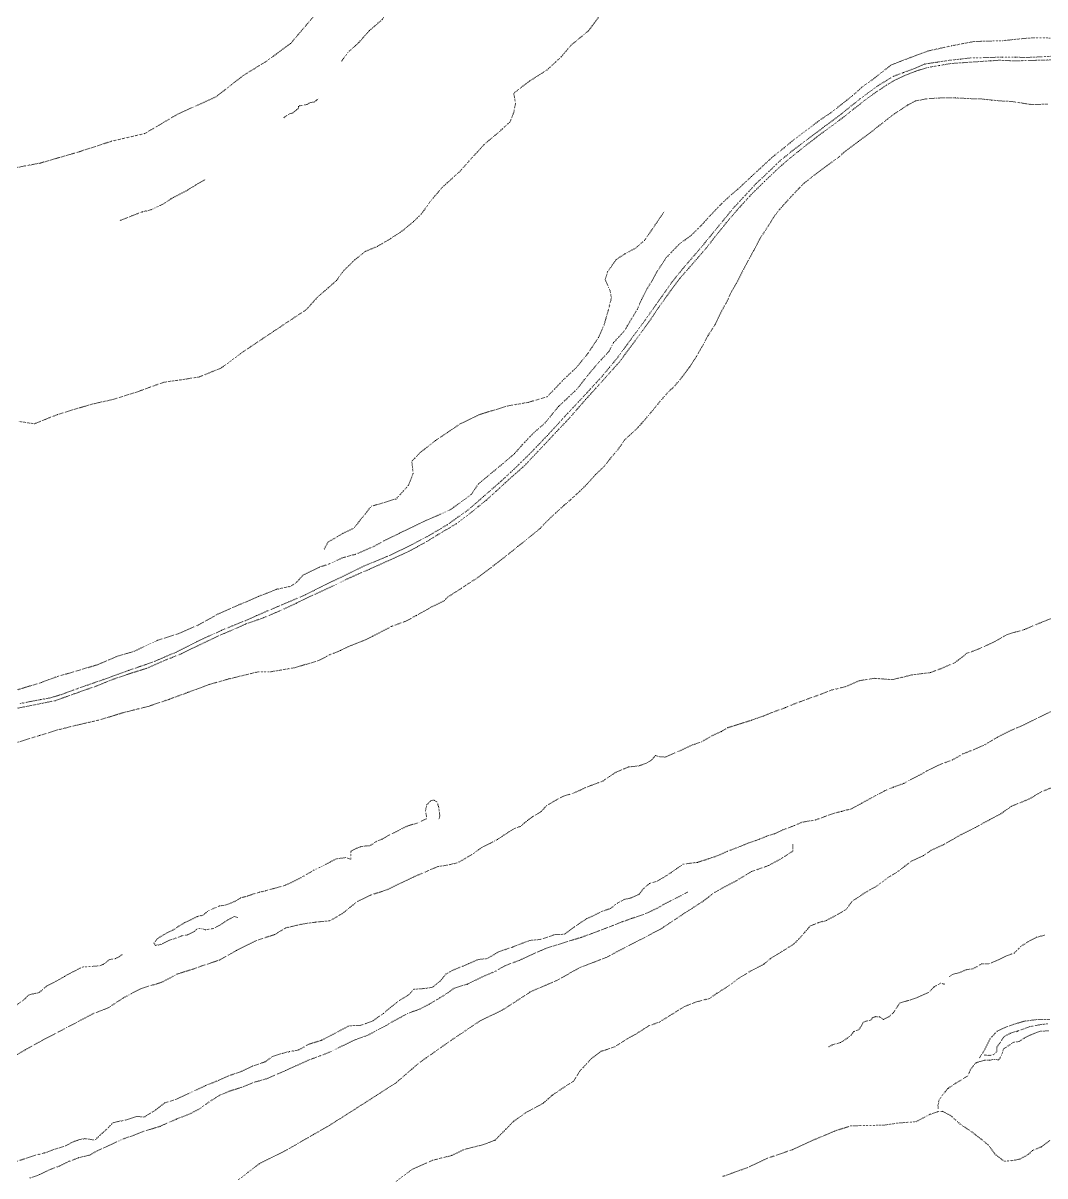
# Model space of a CAD drawing. Extents: x 682410 to 689460, y 7661803 to 7669124.
# Drawn here: x 685907.4 to 686228.9, y 7667746.3 to 7668109.1 of the extents above; entities that cross this region are included whole.
import ezdxf

# ---------------------------------------------------------------- set-up
doc = ezdxf.new("R2010")
doc.units = 0
doc.header["$MEASUREMENT"] = 0
doc.linetypes.add('DOT', pattern=[0.25, 0, -0.25])
doc.layers.add('02 TOE_Line', color=1, linetype='DOT', lineweight=20)

msp = doc.modelspace()

# ---------------------------------------------------------------- linework, layer by layer
at = {"layer": '02 TOE_Line'}
for points in [[(686007.57, 7668097.06, 4354.01), (686007.89, 7668097.51, 4353.96), (686008.29, 7668098.06, 4353.91), (686009.73, 7668099.99, 4353.67), (686012.01, 7668102.02, 4353.71), (686012.9, 7668102.84, 4353.75), (686014.97, 7668105.15, 4354.05), (686015.82, 7668106.15, 4354.16), (686016.4, 7668106.74, 4354.18), (686020.27, 7668110.09, 4354.04), (686020.39, 7668110.22, 4354.05), (686023.09, 7668114.81, 4353.8), (686023.12, 7668114.84, 4353.8), (686023.96, 7668115.72, 4353.83), (686024.75, 7668116.65, 4353.92), (686026.58, 7668118.48, 4354.25), (686026.74, 7668118.63, 4354.28)], [(685902.66, 7668063.1, 4366.47), (685912.83, 7668065.03, 4365.75), (685925.1, 7668068.59, 4364.24), (685935.22, 7668071.9, 4363.6), (685945.67, 7668074.31, 4363.34), (685955.95, 7668080.37, 4362.53), (685968.04, 7668085.84, 4361.83), (685976.67, 7668092.59, 4360.7), (685984.06, 7668097.15, 4360.37), (685991.59, 7668102.68, 4359.34), (685999.71, 7668112.25, 4358.38)], [(686088.49, 7668110.96, 4320.78), (686085.26, 7668106.61, 4320.67), (686079.8, 7668102.11, 4321.36), (686076.65, 7668098.4, 4320.11), (686072.27, 7668094.34, 4319.07), (686066.67, 7668090.77, 4320.08), (686061.75, 7668086.98, 4319.84), (686062.33, 7668083.85, 4318.59), (686061.79, 7668081.05, 4318.73), (686060.64, 7668078.04, 4318.59), (686057.11, 7668074.77, 4318.99), (686052.56, 7668070.98, 4318.98), (686047.97, 7668065.96, 4319.16), (686044.93, 7668062.5, 4318.76), (686039.31, 7668057.42, 4318.94), (686035.68, 7668053.16, 4318.55), (686032.6, 7668048.89, 4318.41), (686030.19, 7668046.57, 4318.25), (686026.67, 7668043.64, 4318.04), (686022.93, 7668041.2, 4317.72), (686018.84, 7668038.77, 4318.96), (686015.12, 7668037.25, 4318.46), (686011.63, 7668034.48, 4318.12), (686008.1, 7668030.99, 4318.49), (686005.96, 7668028.01, 4317.88), (686000.01, 7668022.81, 4317.69), (685996.49, 7668018.9, 4316.84), (685986.14, 7668012.03, 4317.38), (685976.47, 7668005.53, 4318.02), (685969.79, 7668000.58, 4317.73), (685962.91, 7667997.74, 4317.75), (685958.06, 7667996.95, 4317.18), (685951.55, 7667996.02, 4317.83), (685943.03, 7667992.93, 4317.92), (685935.27, 7667990.54, 4318.88), (685929.11, 7667989.16, 4318.65), (685922.69, 7667987.26, 4318.91), (685918.09, 7667985.83, 4318.82), (685910.92, 7667982.98, 4319.73), (685906.06, 7667983.73, 4319.43)], [(685905.72, 7667899.29, 4269.65), (685913.12, 7667901.58, 4269.83), (685918.22, 7667903.46, 4270.14), (685924.7, 7667905.31, 4270.12), (685930.66, 7667907.12, 4270.3), (685937.46, 7667909.97, 4270.3), (685942.26, 7667911.33, 4270.51), (685949.73, 7667914.89, 4270.7), (685956.23, 7667916.91, 4270.82), (685962.59, 7667919.68, 4271.07), (685968.73, 7667923.13, 4271.38), (685975.29, 7667925.98, 4271.82), (685981.58, 7667928.7, 4271.89), (685987.21, 7667930.9, 4271.8), (685991.57, 7667931.83, 4272.03), (685993.32, 7667932.98, 4271.99), (685995.53, 7667935.39, 4272.12), (686000.68, 7667937.87, 4272.49), (686003.84, 7667938.92, 4272.16), (686007.74, 7667940.75, 4272.42), (686012.02, 7667941.92, 4272.24), (686017.43, 7667944.24, 4272.47), (686021.93, 7667946.64, 4272.33), (686025.81, 7667948.54, 4272.4), (686029.58, 7667950.33, 4272.42), (686034.24, 7667952.59, 4272.62), (686037.92, 7667954.14, 4272.64), (686042.11, 7667956.11, 4272.84), (686044.23, 7667957.67, 4272.81), (686048.39, 7667960.71, 4272.79), (686050.68, 7667964.1, 4272.85), (686054.99, 7667967.65, 4273.06), (686058.44, 7667970.52, 4273.13), (686062.03, 7667973.61, 4273.15), (686064.56, 7667976.47, 4273.16), (686067.97, 7667980.07, 4273.35), (686071.56, 7667983.17, 4273.35), (686075.83, 7667988.4, 4273.57), (686078.47, 7667990.87, 4273.69), (686081.69, 7667993.92, 4273.81), (686085.49, 7667998.75, 4273.89), (686088.43, 7668002.23, 4273.89), (686091.69, 7668005.7, 4274.02), (686093.18, 7668008.54, 4274.05), (686096.5, 7668012.09, 4274.1), (686097.49, 7668013.77, 4274.01), (686100.67, 7668019.08, 4274.42), (686102.06, 7668022.21, 4274.46), (686103.67, 7668025.39, 4274.47), (686105.15, 7668027.79, 4274.57), (686106.8, 7668030.79, 4274.61), (686109.75, 7668035.25, 4274.98), (686113.87, 7668039.56, 4275.1), (686117.57, 7668042.26, 4275.23), (686120.65, 7668045.26, 4275.15), (686123.59, 7668048.51, 4275.39), (686127.01, 7668052.1, 4275.7), (686129.39, 7668054.32, 4275.68), (686132.34, 7668056.86, 4275.67), (686136.61, 7668060.83, 4275.9), (686139.81, 7668063.81, 4276), (686143.4, 7668067.12, 4276.18), (686146.46, 7668069.51, 4276.09), (686149.26, 7668071.85, 4276.28), (686153.02, 7668074.7, 4276.47), (686155.73, 7668076.72, 4276.38), (686157.84, 7668078.38, 4276.27), (686161.57, 7668080.87, 4276.53), (686164.97, 7668083.53, 4276.54), (686168.36, 7668086.23, 4276.69), (686171.32, 7668088.88, 4276.82), (686174.97, 7668091.54, 4276.77), (686180.52, 7668095.89, 4276.84), (686187.15, 7668098.44, 4276.78), (686192.2, 7668100.29, 4276.9), (686199.53, 7668101.92, 4277), (686206.54, 7668103.26, 4277.27), (686215.59, 7668103.52, 4277.46), (686222.1, 7668104.2, 4277.68), (686225.88, 7668104.48, 4277.66), (686230.63, 7668104.35, 4277.7)], [(686232.24, 7668098.69, 4276.79), (686227.95, 7668098.48, 4276.75), (686223.66, 7668098.26, 4276.71), (686219.62, 7668098.3, 4276.64), (686215.58, 7668098.34, 4276.58), (686210.6, 7668098.22, 4276.5), (686205.62, 7668098.1, 4276.42), (686202.3, 7668097.73, 4276.39), (686198.98, 7668097.37, 4276.36), (686195.01, 7668096.77, 4276.26), (686191.04, 7668096.17, 4276.15), (686187.48, 7668094.64, 4276.16), (686184.37, 7668093.49, 4276.14), (686181.27, 7668092.34, 4276.11), (686176.29, 7668089.32, 4276.07), (686173.48, 7668087.25, 4275.98), (686170.67, 7668085.18, 4275.89), (686167.77, 7668082.84, 4275.89), (686164.87, 7668080.5, 4275.9), (686162.2, 7668078.51, 4275.7), (686159.53, 7668076.53, 4275.5), (686156.99, 7668074.6, 4275.41), (686154.44, 7668072.67, 4275.31), (686152.03, 7668070.86, 4275.25), (686149.61, 7668069.05, 4275.19), (686145.3, 7668065.51, 4275.15), (686142.75, 7668063.04, 4275.09), (686140.41, 7668060.82, 4275.05), (686138.08, 7668058.6, 4275.01), (686134.53, 7668054.79, 4274.81), (686130.97, 7668050.97, 4274.61), (686128.73, 7668048.25, 4274.5), (686126.49, 7668045.53, 4274.4), (686123.63, 7668042.03, 4274.23), (686120.77, 7668038.53, 4274.07), (686117.87, 7668035.16, 4273.94), (686114.96, 7668031.79, 4273.81), (686111.7, 7668027.77, 4273.64), (686109.12, 7668024.12, 4273.47), (686106.54, 7668020.47, 4273.3), (686104.69, 7668017.85, 4273.19), (686102.83, 7668015.22, 4273.08), (686100.53, 7668012.11, 4272.96), (686098.23, 7668009, 4272.83), (686096.23, 7668006.29, 4272.85), (686094.22, 7668003.57, 4272.87), (686091.89, 7668000.73, 4272.9), (686089.55, 7667997.89, 4272.93), (686086.74, 7667994.84, 4272.88), (686083.92, 7667991.79, 4272.82), (686081.04, 7667988.72, 4272.69), (686078.16, 7667985.64, 4272.56), (686075.26, 7667982.47, 4272.47), (686072.35, 7667979.3, 4272.39), (686069.76, 7667976.6, 4272.31), (686067.18, 7667973.91, 4272.24), (686064.46, 7667971.23, 4272.17), (686061.73, 7667968.56, 4272.1), (686057.72, 7667964.85, 4272.06), (686054.97, 7667962.45, 4271.98), (686052.21, 7667960.04, 4271.9), (686049.83, 7667957.96, 4271.85), (686047.44, 7667955.87, 4271.81), (686044.12, 7667953.52, 4271.76), (686040.79, 7667951.16, 4271.7), (686037.67, 7667949.33, 4271.57), (686034.55, 7667947.49, 4271.45), (686031.11, 7667945.72, 4271.39), (686027.68, 7667943.96, 4271.33), (686022.72, 7667941.56, 4271.4), (686018.88, 7667939.97, 4271.3), (686015.04, 7667938.38, 4271.19), (686011.55, 7667936.69, 4271.17), (686008.06, 7667935, 4271.15), (686004.87, 7667933.45, 4271.12), (686001.69, 7667931.91, 4271.1), (685998.95, 7667930.55, 4271.06), (685996.22, 7667929.19, 4271.03), (685991, 7667926.92, 4270.87), (685987.75, 7667925.56, 4270.8), (685984.51, 7667924.2, 4270.74), (685980.85, 7667922.59, 4270.73), (685977.2, 7667920.98, 4270.73), (685973.48, 7667919.47, 4270.68), (685969.77, 7667917.96, 4270.64), (685965.85, 7667916.16, 4270.42), (685961.94, 7667914.35, 4270.2), (685958.77, 7667912.75, 4270.05), (685955.61, 7667911.15, 4269.9), (685951.9, 7667909.57, 4269.81), (685948.18, 7667907.99, 4269.72), (685944.36, 7667906.67, 4269.64), (685940.54, 7667905.35, 4269.55), (685936.9, 7667904.02, 4269.57), (685933.25, 7667902.68, 4269.59), (685928.81, 7667901.14, 4269.4), (685924.36, 7667899.59, 4269.21), (685919.31, 7667897.73, 4269.13), (685916.07, 7667896.76, 4268.98), (685912.76, 7667896.15, 4268.85), (685909.45, 7667895.54, 4268.72), (685906.34, 7667894.89, 4268.72)], [(685905.1, 7667893.4, 4268.75), (685908.35, 7667894, 4268.79), (685912.91, 7667894.92, 4268.99), (685917.46, 7667895.84, 4269.19), (685920.6, 7667896.96, 4269.19), (685923.74, 7667898.09, 4269.18), (685927.4, 7667899.38, 4269.26), (685931.06, 7667900.68, 4269.35), (685935.91, 7667902.65, 4269.61), (685941.18, 7667904.43, 4269.53), (685946.27, 7667906.04, 4269.63), (685951.56, 7667908.35, 4269.73), (685954.4, 7667909.49, 4269.79), (685957.25, 7667910.63, 4269.86), (685962.36, 7667913.12, 4270.22), (685965.26, 7667914.53, 4270.38), (685968.16, 7667915.94, 4270.53), (685972.47, 7667917.75, 4270.72), (685977.39, 7667919.96, 4270.71), (685980.28, 7667920.97, 4270.73), (685983.16, 7667921.98, 4270.76), (685988.11, 7667924.1, 4270.8), (685993.43, 7667926.55, 4270.89), (685998.5, 7667929, 4271.14), (686001.7, 7667930.47, 4271.09), (686004.9, 7667931.94, 4271.05), (686009.53, 7667934.23, 4271.11), (686012.94, 7667935.72, 4271.14), (686016.36, 7667937.2, 4271.17), (686019.29, 7667938.53, 4271.28), (686022.22, 7667939.86, 4271.39), (686025.41, 7667941.31, 4271.37), (686028.59, 7667942.75, 4271.36), (686031.5, 7667944.33, 4271.43), (686034.41, 7667945.92, 4271.5), (686037.88, 7667948.07, 4271.65), (686040.82, 7667949.81, 4271.68), (686043.75, 7667951.55, 4271.7), (686047.94, 7667954.74, 4271.83), (686050.55, 7667956.86, 4271.85), (686053.17, 7667958.98, 4271.88), (686056.13, 7667961.65, 4271.95), (686059.99, 7667965.24, 4272.1), (686062.56, 7667967.5, 4272.12), (686065.12, 7667969.76, 4272.14), (686067.94, 7667972.75, 4272.21), (686070.76, 7667975.74, 4272.28), (686073.02, 7667978.14, 4272.35), (686075.27, 7667980.55, 4272.43), (686079.22, 7667984.7, 4272.58), (686081.8, 7667987.66, 4272.64), (686084.39, 7667990.61, 4272.71), (686086.7, 7667993.17, 4272.76), (686089.01, 7667995.73, 4272.82), (686092, 7667999.06, 4272.84), (686094.99, 7668002.4, 4272.86), (686097.57, 7668005.88, 4272.89), (686100.16, 7668009.36, 4272.92), (686102.23, 7668012.2, 4273.02), (686104.31, 7668015.04, 4273.12), (686107.31, 7668019.5, 4273.31), (686110.6, 7668024.12, 4273.49), (686114.03, 7668028.74, 4273.68), (686116.41, 7668031.46, 4273.77), (686118.79, 7668034.18, 4273.86), (686122.49, 7668038.46, 4274.02), (686125.19, 7668041.97, 4274.17), (686127.21, 7668044.46, 4274.28), (686129.23, 7668046.95, 4274.39), (686132.99, 7668051.29, 4274.67), (686136.55, 7668055.18, 4274.85), (686140.69, 7668059.25, 4275.06), (686142.89, 7668061.35, 4275.09), (686145.1, 7668063.46, 4275.12), (686148.84, 7668066.7, 4275.16), (686151.31, 7668068.67, 4275.27), (686153.78, 7668070.65, 4275.39), (686156.51, 7668072.74, 4275.45), (686159.23, 7668074.83, 4275.52), (686161.69, 7668076.62, 4275.6), (686164.14, 7668078.42, 4275.69), (686168.82, 7668082.08, 4275.7), (686172.26, 7668084.79, 4275.76), (686175.05, 7668086.84, 4275.92), (686179.02, 7668089.53, 4275.95), (686181.46, 7668091.01, 4276.05), (686184.91, 7668092.63, 4276.11), (686188.99, 7668094.18, 4276.15), (686192.18, 7668095.12, 4276.17), (686195.75, 7668095.73, 4276.21), (686199.32, 7668096.34, 4276.26), (686205.24, 7668096.75, 4276.42), (686208.57, 7668096.97, 4276.48), (686211.89, 7668097.19, 4276.53), (686214.59, 7668097.37, 4276.5), (686219.19, 7668097.18, 4276.62), (686222.21, 7668097.25, 4276.65), (686225.24, 7668097.32, 4276.68), (686228.81, 7668097.42, 4276.69), (686232.38, 7668097.51, 4276.7)], [(686229.75, 7668083.57, 4277.54), (686226.15, 7668083.43, 4277.39), (686224.26, 7668083.49, 4277.2), (686218.41, 7668084.39, 4277.32), (686214.64, 7668084.58, 4277.17), (686212.11, 7668084.84, 4277.15), (686208.54, 7668085.23, 4276.98), (686206.48, 7668085.24, 4276.9), (686200.68, 7668085.51, 4276.99), (686197.12, 7668085.59, 4276.85), (686195, 7668085.44, 4276.7), (686191.78, 7668085.24, 4276.89), (686188.15, 7668084.57, 4276.83), (686185.79, 7668083.31, 4276.64), (686181.12, 7668080.23, 4276.74), (686179.24, 7668078.76, 4276.4), (686174.81, 7668075.27, 4276.46), (686173.14, 7668073.97, 4276.33), (686170.16, 7668071.8, 4276.21), (686165.63, 7668068.37, 4276.31), (686163.92, 7668066.78, 4276.06), (686159.36, 7668063.51, 4276.08), (686156.13, 7668061.04, 4276.13), (686153.12, 7668058.68, 4275.99), (686151.46, 7668057.01, 4275.73), (686147.68, 7668052.98, 4275.79), (686145.31, 7668050.31, 4275.68), (686143.85, 7668048.43, 4275.4), (686141.19, 7668044.22, 4275.49), (686139.1, 7668041.04, 4275.33), (686137.27, 7668037.47, 4275.19), (686135.55, 7668034.33, 4275.08), (686133.81, 7668031.09, 4274.91), (686131.78, 7668027.11, 4274.95), (686129.98, 7668024.05, 4274.77), (686129.22, 7668022.19, 4274.51), (686126.64, 7668017.45, 4274.59), (686125.13, 7668014.19, 4274.52), (686122.89, 7668010.76, 4274.38), (686121.03, 7668007.23, 4274.3), (686119.17, 7668004.04, 4274.17), (686117.17, 7668000.91, 4274.11), (686114.75, 7667997.69, 4273.98), (686112.1, 7667994.52, 4274.07), (686110.6, 7667993.23, 4273.86), (686107.05, 7667989.15, 4273.99), (686105.78, 7667987.54, 4273.79), (686102.07, 7667983.17, 4273.92), (686100.46, 7667981.41, 4273.65), (686096.71, 7667977.96, 4273.7), (686094.7, 7667975.04, 4273.66), (686092.3, 7667972.23, 4273.69), (686090.14, 7667969.49, 4273.54), (686087.4, 7667966.88, 4273.56), (686084.68, 7667963.85, 4273.45), (686082.92, 7667962.1, 4273.25), (686079.45, 7667958.91, 4273.29), (686077.43, 7667957.19, 4273.11), (686073.52, 7667953.57, 4273.3), (686071.81, 7667951.93, 4273.08), (686070.02, 7667950, 4273), (686066.14, 7667946.81, 4272.98), (686062.99, 7667944.31, 4272.96), (686060.11, 7667941.96, 4272.91), (686057.2, 7667939.74, 4272.86), (686054.5, 7667937.61, 4272.78), (686050.18, 7667934.4, 4272.77), (686046.84, 7667932.26, 4272.61), (686045.27, 7667931.2, 4272.35), (686041, 7667928.45, 4272.62), (686039.82, 7667927.26, 4272.55), (686036.11, 7667925.45, 4272.53), (686031.07, 7667922.63, 4272.5), (686028.01, 7667920.96, 4272.3), (686023.13, 7667919.13, 4272.21), (686017.33, 7667916.08, 4272.22), (686014.6, 7667914.78, 4272.17), (686010.53, 7667913.19, 4272.12), (686007.27, 7667911.65, 4272.02), (686003.72, 7667910.23, 4271.97), (686000.42, 7667908.47, 4271.83), (685992.84, 7667906.22, 4271.78), (685985.17, 7667904.9, 4271.77), (685981.38, 7667904.94, 4271.58), (685972.07, 7667902.66, 4271.19), (685966.17, 7667901, 4270.95), (685959.11, 7667898.41, 4270.67), (685953.42, 7667896.29, 4270.58), (685946.64, 7667894, 4270.22), (685938.9, 7667892.08, 4270.27), (685931.91, 7667889.91, 4269.94), (685924.8, 7667888.27, 4269.73), (685918, 7667886.58, 4269.8), (685912.54, 7667884.86, 4269.54), (685905.49, 7667882.69, 4269.51)], [(685989.39, 7668079.27, 4354.51), (685991.13, 7668080.49, 4354.52), (685991.97, 7668080.66, 4354.27), (685993.45, 7668081.77, 4354.31), (685994.01, 7668082.3, 4354.39), (685994, 7668082.84, 4354.52), (685994.26, 7668083.07, 4354.55), (685994.42, 7668083.03, 4354.46), (685996.79, 7668083.48, 4353.77), (685997.67, 7668084.06, 4353.76), (685998.33, 7668084.15, 4353.56), (685999.12, 7668084.24, 4353.29), (685999.71, 7668084.81, 4353.39), (686000.25, 7668085.32, 4353.48)], [(685964.71, 7668059.87, 4354.44), (685962.32, 7668058.48, 4354.37), (685961.64, 7668058.06, 4354.34), (685959.53, 7668056.78, 4354.24), (685959.52, 7668056.78, 4354.24), (685958.98, 7668056.43, 4354.24), (685956.84, 7668055.32, 4354.39), (685956.76, 7668055.28, 4354.4), (685954.72, 7668054.19, 4354.53), (685953.88, 7668053.73, 4354.57), (685952.16, 7668052.57, 4354.53), (685950.45, 7668051.63, 4354.61), (685949.9, 7668051.39, 4354.68), (685949.82, 7668051.35, 4354.68), (685947.81, 7668050.36, 4354.6), (685944.91, 7668049.66, 4354.97), (685944.8, 7668049.63, 4354.98), (685944.48, 7668049.5, 4354.99), (685941.53, 7668048.36, 4355.07), (685941.24, 7668048.25, 4355.08), (685938.04, 7668047.02, 4355.18), (685937.87, 7668046.96, 4355.19)], [(686002.12, 7667943.55, 4271.92), (686003.32, 7667945.74, 4273.5), (686008.02, 7667948.47, 4273.9), (686011.4, 7667950.08, 4274.09), (686016.93, 7667957, 4276.28), (686024.74, 7667959.32, 4275.57), (686028.58, 7667963.51, 4275.76), (686030.11, 7667967.35, 4277.35), (686029.7, 7667971.17, 4278.58), (686032.35, 7667973.94, 4279.05), (686037.2, 7667977.73, 4279.63), (686044.72, 7667982.82, 4279.17), (686051.18, 7667985.93, 4278.26), (686059.67, 7667988.56, 4277.21), (686066.33, 7667989.72, 4275.36), (686072.3, 7667991.48, 4274.43), (686077.59, 7667997.03, 4274.37), (686081.46, 7668000.65, 4274.59), (686085.08, 7668005.09, 4274.88), (686088.42, 7668010.13, 4275.72), (686090.18, 7668014.09, 4275.89), (686091.49, 7668018.63, 4276.41), (686092.48, 7668022.54, 4277.14), (686092.07, 7668024.85, 4278.09), (686090.54, 7668028.32, 4279.44), (686091.26, 7668030.77, 4279.91), (686094, 7668034.67, 4280.42), (686096.79, 7668036.46, 4280.13), (686100.2, 7668038.31, 4279.58), (686102.91, 7668040.7, 4279.3), (686105.23, 7668044.01, 4279.57), (686107.27, 7668047.06, 4279.53), (686109.06, 7668049.67, 4279.76)], [(685903.06, 7667783.07, 4270.57), (685908.16, 7667786.02, 4270.65), (685913.7, 7667789.12, 4270.8), (685918.51, 7667791.61, 4270.69), (685924.35, 7667794.65, 4270.4), (685929.36, 7667797.33, 4270.62), (685934.18, 7667799.18, 4270.62), (685939.05, 7667802.41, 4270.48), (685944.53, 7667805.24, 4270.9), (685951.07, 7667807.24, 4271.22), (685955.87, 7667809.82, 4271.49), (685960.89, 7667811.38, 4271.14), (685963.94, 7667812.49, 4271.07), (685969.21, 7667814.23, 4270.97), (685974.51, 7667817.24, 4271.04), (685978.24, 7667819.11, 4271.07), (685980.75, 7667820.37, 4270.99), (685986.58, 7667822.25, 4270.78), (685990.02, 7667824.34, 4271.06), (685995.17, 7667825.54, 4270.91), (685999.49, 7667826.16, 4270.81), (686003.96, 7667826.58, 4270.57), (686007.88, 7667828.88, 4270.54), (686012.5, 7667832.62, 4270.57), (686016.71, 7667834.65, 4270.59), (686021.82, 7667836.31, 4270.39), (686026.3, 7667838.51, 4270.48), (686030.31, 7667840.4, 4270.6), (686034.88, 7667842.35, 4270.49), (686037.78, 7667843.6, 4270.52), (686041.18, 7667844.14, 4270.5), (686044.23, 7667844.87, 4270.37), (686048.74, 7667847.51, 4270.51), (686051.82, 7667849.75, 4270.58), (686054.43, 7667850.99, 4270.47), (686056.63, 7667852.18, 4270.55), (686059.54, 7667854.09, 4270.42), (686061.92, 7667855.58, 4270.38), (686063.85, 7667856.29, 4270.57), (686066.1, 7667858.16, 4270.22), (686067.65, 7667859.3, 4270.27), (686070.43, 7667860.95, 4270.18), (686072.03, 7667862.78, 4270.24), (686074.17, 7667864.05, 4270.13), (686075.8, 7667865.01, 4270.2), (686077.65, 7667865.88, 4270.26), (686079.99, 7667866.52, 4270.17), (686082.76, 7667867.72, 4270.2), (686084.5, 7667868.58, 4270.26), (686087.49, 7667869.67, 4270.19), (686089.77, 7667870.52, 4270.22), (686091.85, 7667871.99, 4270.46), (686093.99, 7667873.38, 4270.79), (686097.97, 7667875, 4271.48), (686100.85, 7667875.27, 4270.87), (686103.6, 7667876.16, 4270.51), (686105.17, 7667877.21, 4270.43), (686106.36, 7667878.56, 4270.62), (686107.83, 7667878.19, 4270.47), (686109.51, 7667878.08, 4270.45), (686114.66, 7667880.36, 4270.46), (686117.83, 7667881.85, 4270.53), (686121.01, 7667882.96, 4270.46), (686124.08, 7667884.77, 4270.5), (686127.15, 7667886.18, 4270.48), (686129.08, 7667887.32, 4270.55), (686136.56, 7667889.68, 4270.38), (686140.21, 7667890.99, 4270.29), (686143.24, 7667892.21, 4270.19), (686147.3, 7667893.67, 4269.94), (686150.55, 7667895.04, 4269.96), (686157.49, 7667897.53, 4269.65), (686161.72, 7667899.18, 4269.48), (686166.21, 7667900.26, 4269.38), (686170.46, 7667902.13, 4269.22), (686175.24, 7667902.87, 4269.21), (686180.83, 7667902.45, 4269.07), (686187.28, 7667903.98, 4268.92), (686192.87, 7667904.68, 4268.6), (686196.13, 7667905.91, 4268.54), (686200.64, 7667907.84, 4268.66), (686204.34, 7667910.74, 4268.77), (686207.93, 7667912.06, 4268.76), (686213.08, 7667914.39, 4269.03), (686216.99, 7667916.67, 4268.89), (686222.46, 7667918.22, 4268.9), (686227.73, 7667920.47, 4269.16), (686232.54, 7667922.33, 4269.06)], [(686231.05, 7667892.52, 4257.25), (686227.24, 7667890.68, 4256.68), (686221.62, 7667887.93, 4256.08), (686218.24, 7667886.51, 4255.72), (686213.96, 7667884.35, 4255.44), (686209.93, 7667881.93, 4255.18), (686206.37, 7667880.4, 4255.09), (686203.09, 7667879.08, 4254.51), (686199.77, 7667877.18, 4254.42), (686196.12, 7667875.85, 4254.23), (686192.07, 7667873.89, 4254), (686189.22, 7667872.29, 4253.62), (686184.36, 7667869.76, 4253.09), (686181.11, 7667868.59, 4252.87), (686178.43, 7667867.42, 4252.7), (686174.79, 7667865.51, 4252.39), (686171.14, 7667863.53, 4252.03), (686168.01, 7667861.8, 4251.59), (686164.85, 7667861.01, 4251.28), (686161.51, 7667860.07, 4250.78), (686156.68, 7667858.29, 4250.46), (686152.49, 7667857.6, 4250.66), (686150.13, 7667856.57, 4250.54), (686146.4, 7667855.16, 4250.28), (686143.73, 7667853.92, 4250.15), (686141.17, 7667853.12, 4250.09), (686139.11, 7667852.27, 4250.04), (686135.76, 7667851.09, 4249.97), (686132.43, 7667849.74, 4249.8), (686128.91, 7667848.41, 4249.56), (686126.11, 7667847.12, 4249.45), (686122.97, 7667846.05, 4249.48), (686119.57, 7667844.96, 4249.8), (686115.08, 7667844.4, 4251.35), (686112.93, 7667842.94, 4250.86), (686111.27, 7667841.73, 4250.36), (686109.52, 7667840.62, 4250.37), (686106.94, 7667839.05, 4250.57), (686104.47, 7667838.32, 4250.34), (686102.45, 7667836.57, 4249.85), (686101.14, 7667834.85, 4249.57), (686098.33, 7667833.65, 4249.46), (686096.61, 7667833.35, 4249.43), (686094.42, 7667832.13, 4249.34), (686092.15, 7667830.42, 4249.22), (686089.21, 7667829.42, 4249.29), (686086.77, 7667828.14, 4249.15), (686084.76, 7667827.25, 4249.04), (686082.38, 7667825.71, 4249.01), (686080.83, 7667824.64, 4249), (686077.69, 7667822.33, 4249.11), (686074.74, 7667822.22, 4249.08), (686070.25, 7667820.73, 4248.94), (686066.68, 7667820.37, 4249.01), (686061.34, 7667818.29, 4249.19), (686057.06, 7667816.84, 4249.02), (686053.43, 7667814.69, 4249.08), (686050.59, 7667814.39, 4249.01), (686047.53, 7667813.05, 4249.05), (686042.92, 7667811.15, 4249.26), (686040.43, 7667809.82, 4249.36), (686038.67, 7667807.65, 4249.43), (686036.24, 7667805.69, 4249.34), (686033.82, 7667805.26, 4249.35), (686030.29, 7667805.03, 4249.53), (686028.76, 7667803.3, 4249.32), (686025.82, 7667801.53, 4249.36), (686022.72, 7667799.1, 4249.32), (686020.74, 7667797.41, 4249.27), (686017.37, 7667795.05, 4249.48), (686013.63, 7667793.67, 4249.25), (686009.94, 7667793.53, 4249.42), (686005.53, 7667791.17, 4249.33), (686001.25, 7667788.98, 4249.2), (685997.29, 7667787.74, 4249.35), (685994.08, 7667785.93, 4249.27), (685991.07, 7667785.37, 4249.39), (685988.85, 7667784.83, 4249.46), (685985.94, 7667783.9, 4249.6), (685983.47, 7667782.15, 4249.47), (685979.51, 7667780.86, 4249.43), (685976.13, 7667779.2, 4249.65), (685972.47, 7667777.93, 4249.53), (685968.8, 7667776.32, 4249.55), (685964.63, 7667774.65, 4249.61), (685959.54, 7667772.24, 4249.71), (685955.4, 7667770.32, 4249.7), (685951.98, 7667769.28, 4249.63), (685949.02, 7667766.99, 4249.59), (685945.46, 7667764.8, 4249.67), (685943.19, 7667765.02, 4249.55), (685939.91, 7667763.96, 4249.73), (685935.64, 7667763.03, 4249.93), (685933.7, 7667760.97, 4249.88), (685932.21, 7667759.71, 4249.89), (685930, 7667757.57, 4250.04), (685926.94, 7667758.02, 4250), (685925.23, 7667757.74, 4249.97), (685922.87, 7667756.94, 4250.08), (685920.79, 7667755.78, 4249.93), (685917.3, 7667754.71, 4249.77), (685914.13, 7667753.51, 4249.94), (685911.06, 7667752.75, 4249.83), (685908.4, 7667751.87, 4250.01), (685904.69, 7667750.61, 4250.05)], [(686234.15, 7667869.69, 4255.08), (686227.86, 7667867.21, 4254.63), (686223.97, 7667864.91, 4254.2), (686218.27, 7667862.56, 4253.83), (686214.99, 7667860.22, 4253.32), (686211.35, 7667858.27, 4253.1), (686207, 7667855.98, 4252.57), (686202.52, 7667853.7, 4252.34), (686196.89, 7667850.48, 4251.81), (686193.11, 7667848.77, 4251.55), (686190.71, 7667847.1, 4251.09), (686186.87, 7667845.36, 4250.61), (686183.04, 7667842.35, 4250.47), (686179.47, 7667840.13, 4250.03), (686175.97, 7667837.48, 4249.68), (686172.27, 7667835.42, 4249.23), (686168.23, 7667832.69, 4249.08), (686166.37, 7667830.14, 4248.86), (686163.46, 7667828.48, 4248.59), (686160.17, 7667826.69, 4248.31), (686157.72, 7667826.01, 4248.09), (686155.06, 7667824.95, 4247.67), (686152.04, 7667821.48, 4247.16), (686149.92, 7667819.27, 4246.85), (686146.24, 7667816.97, 4246.6), (686142.66, 7667814.79, 4246.39), (686140.34, 7667812.83, 4246.26), (686136.15, 7667810.69, 4245.68), (686132.51, 7667808.43, 4245.41), (686129.43, 7667806.11, 4244.77), (686125.68, 7667803.75, 4244.25), (686123.34, 7667802.13, 4244.07), (686119.38, 7667801.09, 4243.86), (686115.44, 7667799.61, 4243.83), (686111.48, 7667797.09, 4243.33), (686107.57, 7667794.72, 4242.8), (686104.2, 7667793.47, 4242.47), (686100.65, 7667791.21, 4241.37), (686097.45, 7667789.44, 4241.25), (686093.58, 7667786.92, 4240.82), (686089.28, 7667785.5, 4241.31), (686086.18, 7667783.2, 4240.78), (686082.66, 7667779.39, 4239.72), (686080.55, 7667776.09, 4239.7), (686076.93, 7667773.76, 4239.3), (686073.85, 7667771.68, 4239.14), (686071.09, 7667769.21, 4239), (686065.33, 7667766.05, 4238.43), (686061.55, 7667763.33, 4237.94), (686059.19, 7667760.87, 4237.71), (686055.83, 7667757.51, 4237.49), (686052.3, 7667756.17, 4237.25), (686046.15, 7667754.6, 4236.89), (686042.21, 7667752.71, 4236.53), (686036.27, 7667751.22, 4235.78), (686029.93, 7667748.44, 4235.53), (686024.24, 7667744.22, 4234.87)], [(686038.21, 7667858.4, 4280.4), (686038.5, 7667859.66, 4280.38), (686038.38, 7667860.69, 4280.37), (686038.08, 7667862.67, 4280.33), (686037.55, 7667864.01, 4280.31), (686036.75, 7667864.52, 4280.24), (686035.79, 7667864.46, 4280.16), (686034.36, 7667863.03, 4280.2), (686033.97, 7667861.14, 4280.52), (686034.24, 7667860.07, 4280.31), (686034.3, 7667858.68, 4279.99), (686033, 7667858.11, 4279.93), (686031.38, 7667857.34, 4280.03), (686028.21, 7667856.36, 4280.13), (686026.49, 7667855.52, 4280.13), (686023.44, 7667853.93, 4279.83), (686021.98, 7667853.23, 4279.63), (686020.25, 7667852.22, 4279.62), (686018.64, 7667851.62, 4279.72), (686016.5, 7667850.16, 4279.52), (686015.35, 7667850.12, 4279.5), (686013.57, 7667849.89, 4279.58), (686011.91, 7667849.25, 4279.57), (686010.53, 7667848.5, 4279.62), (686010.52, 7667845.95, 4279.14), (686008.91, 7667846.46, 4279.44), (686007.23, 7667846.25, 4279.69), (686005.85, 7667846.07, 4279.49), (686004.06, 7667845.12, 4279.48), (686002.36, 7667844.2, 4279.59), (686000.58, 7667843.33, 4279.62), (685998.99, 7667842.56, 4279.6), (685997.28, 7667841.58, 4279.57), (685995.44, 7667840.49, 4279.59), (685993, 7667839.21, 4279.49), (685991.45, 7667838.44, 4279.64), (685989.95, 7667837.8, 4279.54), (685988.19, 7667837.27, 4279.48), (685985.42, 7667836.5, 4279.48), (685983.6, 7667835.99, 4279.46), (685981.77, 7667835.56, 4279.48), (685980, 7667835.04, 4279.48), (685977.94, 7667834.36, 4279.57), (685975.74, 7667833.73, 4279.55), (685974.09, 7667832.74, 4279.76), (685972.24, 7667831.93, 4279.67), (685970.8, 7667831.46, 4279.33), (685969.13, 7667831.26, 4279.32), (685967.12, 7667830.37, 4279.7), (685965.36, 7667829.52, 4279.79), (685964.07, 7667828.36, 4279.97), (685962.1, 7667827.88, 4279.75), (685960.11, 7667826.9, 4279.66), (685957.99, 7667825.88, 4279.67), (685956.06, 7667824.65, 4279.75), (685954.43, 7667823.59, 4279.62), (685952.79, 7667822.85, 4279.6), (685951.41, 7667822.07, 4279.69), (685949.67, 7667820.95, 4279.73), (685948.52, 7667819.58, 4280.1), (685949.05, 7667818.82, 4279.9), (685950.98, 7667819.19, 4279.9), (685953.13, 7667820.31, 4279.51), (685954.83, 7667820.89, 4279.48), (685957.32, 7667821.84, 4279.19), (685959.08, 7667822.15, 4279.1), (685961.19, 7667823.16, 4278.91), (685962.31, 7667824.18, 4279.05), (685963.66, 7667824.05, 4279.06), (685964.81, 7667823.73, 4279.09), (685967.25, 7667824.14, 4279.11), (685969.56, 7667825.37, 4279.12), (685970.85, 7667826.22, 4279.19), (685972.56, 7667827.27, 4279.11), (685973.8, 7667827.96, 4278.91), (685974.97, 7667827.53, 4278.83)], [(685975.19, 7667745.12, 4233.25), (685978.48, 7667747.65, 4233.94), (685981.77, 7667750.18, 4234.61), (685985.55, 7667752.04, 4234.89), (685989.32, 7667753.91, 4235.16), (685994.1, 7667756.65, 4235.8), (685998.88, 7667759.38, 4235.9), (686003.66, 7667762.12, 4236.07), (686007.99, 7667764.88, 4236.77), (686012.33, 7667767.63, 4236.64), (686018.54, 7667771.62, 4237.46), (686024.75, 7667775.62, 4237.85), (686028.41, 7667778.77, 4238.48), (686032.07, 7667781.93, 4239.24), (686037.2, 7667785.54, 4239.39), (686042.34, 7667789.14, 4240.22), (686046.66, 7667792.06, 4241.1), (686050.99, 7667794.97, 4241.02), (686054.69, 7667796.78, 4241.11), (686058.39, 7667798.58, 4241.44), (686062.77, 7667801.44, 4241.98), (686067.14, 7667804.29, 4242.62), (686071.33, 7667806.09, 4242.88), (686075.51, 7667807.89, 4242.74), (686079.05, 7667809.88, 4243.32), (686082.59, 7667811.87, 4243.48), (686086.71, 7667813.45, 4243.79), (686090.82, 7667815.02, 4243.88), (686095.74, 7667817.61, 4244.64), (686101.73, 7667820.68, 4245.14), (686107.87, 7667823.9, 4245.68), (686111.7, 7667826.44, 4246.79), (686115.52, 7667828.98, 4246.6), (686120.96, 7667832.47, 4246.93), (686125.12, 7667835.63, 4247.47), (686131.73, 7667839.16, 4248.32), (686136.57, 7667842.05, 4248.7), (686142.09, 7667844.02, 4249.27), (686146.01, 7667846.2, 4249.56), (686149.55, 7667848.49, 4249.66), (686149.62, 7667850.7, 4249.89)], [(685909.53, 7667745.63, 4249.65), (685912.57, 7667746.69, 4249.56), (685916, 7667748.33, 4249.59), (685918.81, 7667749.4, 4249.58), (685921.8, 7667750.85, 4249.5), (685924.86, 7667752.03, 4249.51), (685928.45, 7667752.89, 4249.53), (685930.71, 7667754.22, 4249.44), (685933.94, 7667755.64, 4249.05), (685936.5, 7667756.82, 4249.29), (685939.04, 7667758, 4249.39), (685941.68, 7667758.89, 4249.45), (685945.07, 7667760.22, 4249.39), (685950.63, 7667761.95, 4249.39), (685955.65, 7667764.19, 4249.23), (685959.88, 7667765.81, 4249.43), (685963, 7667767.48, 4249.48), (685965.89, 7667769.58, 4249.51), (685969.22, 7667771.66, 4249.38), (685972.4, 7667773, 4249.33), (685976.26, 7667774.22, 4249.3), (685980.08, 7667775.76, 4249.3), (685983.86, 7667776.8, 4249.37), (685987.96, 7667778.58, 4249.29), (685989.94, 7667779.42, 4249.21), (685993.18, 7667780.9, 4249.08), (685997.65, 7667782.92, 4248.97), (686000.68, 7667783.99, 4248.82), (686003.95, 7667785.3, 4248.88), (686007.77, 7667787.18, 4248.96), (686011.58, 7667789.02, 4249.13), (686015.87, 7667790.56, 4249.06), (686018.84, 7667792.21, 4248.99), (686021.01, 7667793.3, 4248.95), (686023.76, 7667794.89, 4249), (686026.43, 7667796.35, 4248.96), (686028.82, 7667797.61, 4248.98), (686031.91, 7667798.65, 4248.95), (686035.29, 7667800.39, 4248.86), (686038.55, 7667802.35, 4248.92), (686040.63, 7667803.64, 4248.95), (686043, 7667805.38, 4248.88), (686047.24, 7667806.64, 4248.72), (686049.53, 7667807.78, 4248.7), (686052.31, 7667809.15, 4248.77), (686055.79, 7667810.58, 4248.82), (686059.15, 7667812.48, 4248.74), (686063.45, 7667814.11, 4248.67), (686067.91, 7667816.16, 4248.57), (686072.35, 7667818.08, 4248.64), (686077.27, 7667819.59, 4248.61), (686083.15, 7667821.42, 4248.7), (686087.04, 7667822.84, 4248.77), (686091.79, 7667824.62, 4248.79), (686096.12, 7667826.33, 4248.54), (686098.91, 7667827.33, 4248.63), (686102.86, 7667828.64, 4248.62), (686105.19, 7667829.73, 4248.77), (686107.1, 7667830.65, 4248.93), (686109.13, 7667831.82, 4249.1), (686111.25, 7667832.9, 4249.2), (686113.99, 7667834.28, 4249.31), (686116.57, 7667835.63, 4249.23)], [(686198.91, 7667809.01, 4231.95), (686200.04, 7667809.8, 4231.91), (686201.79, 7667810.16, 4232.03), (686204.16, 7667811.19, 4231.87), (686206.21, 7667811.45, 4231.92), (686209.01, 7667812.98, 4231.93), (686211.3, 7667813.08, 4231.75), (686214.21, 7667814.27, 4231.53), (686216.44, 7667815.41, 4231.33), (686219.23, 7667816.4, 4231.49), (686221.37, 7667818.56, 4232.01), (686223.74, 7667820.06, 4232.5), (686226.4, 7667821.46, 4232.82), (686228.83, 7667822.04, 4232.67)], [(685905.4, 7667800.13, 4279.7), (685907.41, 7667801.55, 4279.52), (685909.27, 7667803.29, 4279.74), (685912.43, 7667803.99, 4279.53), (685914.68, 7667805.95, 4279.66), (685918.15, 7667807.78, 4279.53), (685920.42, 7667809.09, 4279.48), (685923.13, 7667810.55, 4279.58), (685925.95, 7667812.02, 4279.63), (685931.27, 7667812.38, 4278.45), (685932.65, 7667812.88, 4278.59), (685933.52, 7667813.53, 4278.94), (685934.5, 7667814.35, 4279.42), (685936.43, 7667814.67, 4279.42), (685937.6, 7667815.24, 4279.31), (685938.64, 7667816.04, 4279.2)], [(686197.41, 7667806.58, 4231.49), (686196.05, 7667806.96, 4231.66), (686194.03, 7667805.79, 4231.33), (686192.4, 7667804.05, 4230.99), (686188.28, 7667802.25, 4231.05), (686186.45, 7667801.63, 4230.83), (686183.28, 7667800.74, 4230.76), (686181.17, 7667797.6, 4229.72), (686179.77, 7667796.35, 4229.54), (686178.1, 7667795.54, 4229.55), (686176.82, 7667796.31, 4229.83), (686175.72, 7667796.43, 4230.04), (686174.59, 7667796.04, 4230.15), (686174.12, 7667795.3, 4229.95), (686172.76, 7667795.05, 4230.11), (686171.73, 7667794.66, 4230.26), (686170.93, 7667793.14, 4229.97), (686170.32, 7667792.31, 4229.77), (686168.76, 7667791.72, 4230.02), (686167.76, 7667790.4, 4229.8), (686165.87, 7667789.05, 4229.74), (686164.6, 7667788.26, 4229.65), (686163.16, 7667787.83, 4229.55), (686161.94, 7667787.49, 4229.42), (686160.69, 7667786.81, 4229.49)], [(686208.35, 7667783.48, 4215.45), (686209.88, 7667785.87, 4215.71), (686210.82, 7667787.79, 4216.05), (686211.62, 7667789.44, 4216.67), (686213.84, 7667791.85, 4217.06), (686216.72, 7667793.19, 4217.66), (686219.5, 7667794.11, 4217.91), (686222.47, 7667794.99, 4217.77), (686226.78, 7667795.55, 4217.26), (686230.56, 7667795.56, 4216.02)], [(686229.7, 7667794.18, 4216.12), (686227.28, 7667793.86, 4216.54), (686224.17, 7667793.26, 4217.06), (686222.36, 7667792.62, 4216.61), (686220.14, 7667791.81, 4217.11), (686217.95, 7667791.16, 4217.43), (686216.02, 7667790.09, 4217.22), (686214.87, 7667788.37, 4216.35), (686213.76, 7667786.77, 4216.12), (686213.81, 7667785.41, 4215.73), (686212.69, 7667784.46, 4215.69), (686211.35, 7667784.19, 4215.35), (686209.83, 7667784.35, 4215.45)], [(686230.17, 7667791.93, 4214.06), (686227.62, 7667791.85, 4215.04), (686226.3, 7667791.43, 4215.16), (686223.81, 7667790.41, 4215.27), (686222.37, 7667789.63, 4214.92), (686220.73, 7667788.58, 4214.85), (686219.1, 7667788.37, 4215.24), (686217.06, 7667787.04, 4215.31), (686215.84, 7667786.28, 4215.37), (686215.36, 7667784.65, 4214.81), (686214.77, 7667783.43, 4214.16), (686214.31, 7667782.8, 4213.91), (686212.89, 7667782.96, 4214.22), (686211.5, 7667782.68, 4214.82), (686209.95, 7667782.68, 4215.22), (686208.35, 7667782.28, 4215.28), (686207.21, 7667781.89, 4215.07), (686205.58, 7667779.96, 4215.03), (686205.09, 7667778.81, 4214.89), (686204.78, 7667777.91, 4214.64), (686202.79, 7667776.64, 4214.83), (686200.83, 7667775.45, 4215.09), (686198.35, 7667773.79, 4214.77), (686196.79, 7667771.9, 4214.23), (686195.61, 7667770.25, 4213.37), (686195.25, 7667768.59, 4212.69), (686195.26, 7667767.26, 4212.2)], [(686127.57, 7667746.13, 4211.96), (686135.27, 7667748.88, 4212.38), (686141.65, 7667751.87, 4212.43), (686149.44, 7667754.54, 4212.01), (686156.18, 7667757.63, 4212.3), (686162.69, 7667760.39, 4212.31), (686167.84, 7667762.05, 4212.22), (686178.37, 7667762.27, 4211.67), (686182.64, 7667762.93, 4211.83), (686188.27, 7667763.35, 4211.37), (686192.72, 7667765.64, 4211.8), (686195.08, 7667766.5, 4211.94), (686196.68, 7667766.62, 4212), (686199.22, 7667765.31, 4211.89), (686202.14, 7667762.67, 4211.88), (686206.27, 7667759.86, 4211.8), (686208.89, 7667757.82, 4211.62), (686211.21, 7667755.91, 4211.78), (686213.18, 7667753.15, 4211.8), (686216.06, 7667750.88, 4211.82), (686218.83, 7667751.15, 4212.04), (686221.02, 7667751.6, 4212.12), (686223.62, 7667753.01, 4212.11), (686225.03, 7667754.29, 4212.07), (686227.81, 7667755.47, 4212.24), (686230.55, 7667757.49, 4212.29)]]:
    msp.add_polyline3d(points, dxfattribs=at)

doc.saveas('drawing.dxf')
